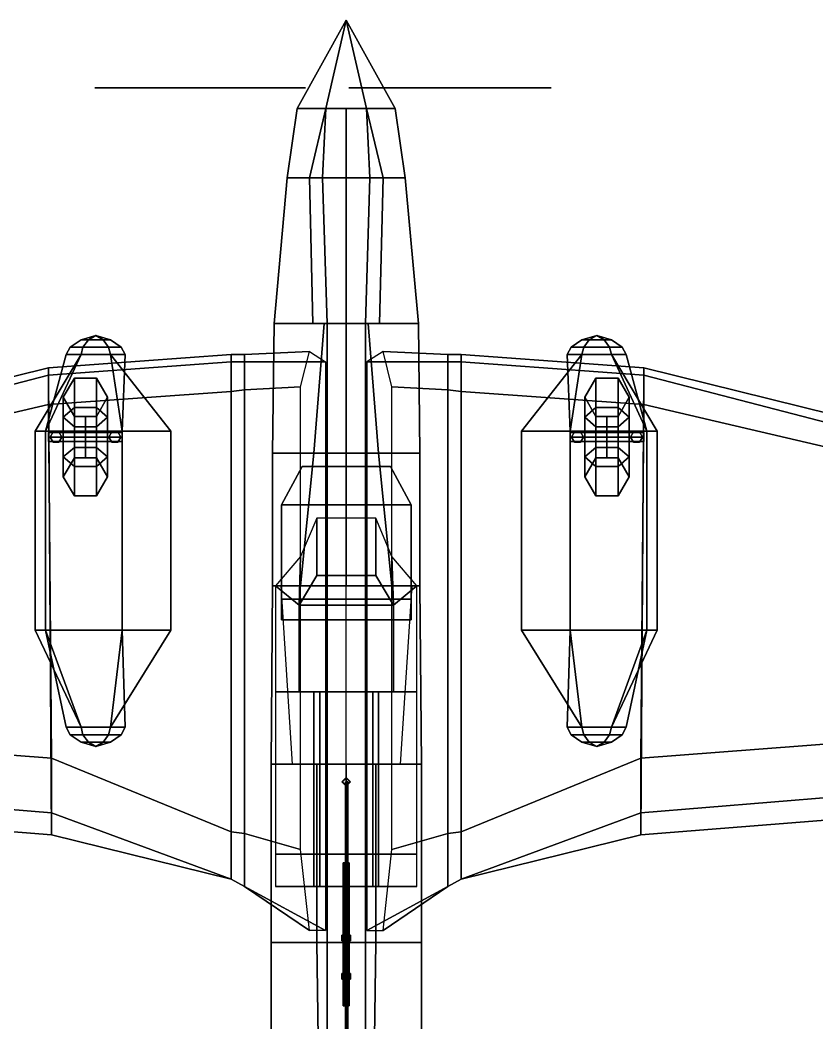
# Model space of a CAD drawing. Header units: millimetres. Extents: x -7.2 to 13.6, y -6.6 to 5.1.
# Drawn here: x -2.21 to 3.2, y -1.76 to 5.05 of the extents above; entities that cross this region are included whole.
import ezdxf

# ---------------------------------------------------------------- set-up
doc = ezdxf.new("R2010")
doc.units = ezdxf.units.MM
for name, color, linetype in [('doors', 1, 'Continuous'), ('gun', 1, 'Continuous'), ('hull2', 6, 'Continuous'), ('propeller', 1, 'Continuous'), ('shassis', 3, 'Continuous'), ('wheels', 2, 'Continuous'), ('wing1', 5, 'Continuous'), ('wing2', 4, 'Continuous')]:
    doc.layers.add(name, color=color, linetype=linetype)

msp = doc.modelspace()

# ---------------------------------------------------------------- linework, layer by layer
for points in [[(0.1378, 4.45, 1.6374), (0.16, 3.98, 1.52), (0, 3.98, 1.52), (0, 4.45, 1.63)], [(0, 4.45, 2.32), (0, 3.98, 2.44), (0.25, 3.98, 2.44), (0.1378, 4.45, 2.3026)], [(0.3326, 4.45, 1.8322), (0, 4.45, 2.32), (0.1378, 4.45, 2.3026), (0.3326, 4.45, 2.1078)], [(0.1378, 4.45, 1.6374), (0, 4.45, 1.63), (0, 4.45, 2.32), (0.3326, 4.45, 1.8322)], [(0.4, 3.98, 1.68), (0.16, 3.98, 1.52), (0.1378, 4.45, 1.6374), (0.3326, 4.45, 1.8322)], [(0.25, 3.98, 2.44), (0.4, 3.98, 2.3), (0.3326, 4.45, 2.1078), (0.1378, 4.45, 2.3026)], [(0.4, 3.98, 2.3), (0.4, 3.98, 1.68), (0.3326, 4.45, 1.8322), (0.3326, 4.45, 2.1078)], [(0, 3.98, 2.44), (0, 2.99, 2.57), (0.2268, 2.99, 2.57), (0.25, 3.98, 2.44)], [(0.16, 3.98, 1.52), (0.13, 2.99, 1.37), (0, 2.99, 1.37), (0, 3.98, 1.52)], [(0.49, 2.99, 1.67), (0.13, 2.99, 1.37), (0.16, 3.98, 1.52), (0.4, 3.98, 1.68)], [(0.2268, 2.99, 2.57), (0.49, 2.99, 2.33), (0.4, 3.98, 2.3), (0.25, 3.98, 2.44)], [(0.49, 2.99, 2.33), (0.49, 2.99, 1.67), (0.4, 3.98, 1.68), (0.4, 3.98, 2.3)], [(0, 2.99, 2.64), (0, 2.11, 2.74), (0.22, 2.11, 2.74), (0.15, 2.99, 2.64)], [(0.15, 2.99, 2.64), (0.2268, 2.99, 2.57), (0, 2.99, 2.57), (0, 2.99, 2.64)], [(0.13, 2.99, 1.37), (0.13, 2.11, 1.39), (0, 2.11, 1.39), (0, 2.99, 1.37)], [(0.5, 2.11, 1.7), (0.13, 2.11, 1.39), (0.13, 2.99, 1.37), (0.49, 2.99, 1.67)], [(0.22, 2.11, 2.74), (0.5, 2.11, 2.34), (0.49, 2.99, 2.33), (0.15, 2.99, 2.64)], [(0.5, 2.11, 2.34), (0.5, 2.11, 1.7), (0.49, 2.99, 1.67), (0.49, 2.99, 2.33)], [(0, 2.11, 2.74), (0, 1.21, 2.83), (0.31, 1.21, 2.83), (0.22, 2.11, 2.74)], [(0.13, 2.11, 1.39), (0.13, 1.21, 1.41), (0, 1.21, 1.41), (0, 2.11, 1.39)], [(0.5, 1.21, 1.72), (0.13, 1.21, 1.41), (0.13, 2.11, 1.39), (0.5, 2.11, 1.7)], [(0.31, 1.21, 2.83), (0.5, 1.21, 2.35), (0.5, 2.11, 2.34), (0.22, 2.11, 2.74)], [(0.5, 1.21, 2.35), (0.5, 1.21, 1.72), (0.5, 2.11, 1.7), (0.5, 2.11, 2.34)], [(0.44, 1.76, 1.16), (-0.44, 1.76, 1.16), (-0.3, 2.02, 1.2), (0.3, 2.02, 1.2)], [(-0.3, 2.02, 1.2), (-0.44, 1.76, 1.16), (-0.44, 1.76, 1.64), (-0.3, 2.02, 1.64)], [(0.3, 2.02, 1.2), (-0.3, 2.02, 1.2), (-0.3, 2.02, 1.64), (0.3, 2.02, 1.64)], [(0.3, 2.02, 1.64), (0.44, 1.76, 1.64), (0.44, 1.76, 1.16), (0.3, 2.02, 1.2)], [(0.44, 1.12, 1.16), (-0.44, 1.12, 1.16), (-0.44, 1.76, 1.16), (0.44, 1.76, 1.16)], [(-0.44, 1.76, 1.16), (-0.44, 1.12, 1.16), (-0.44, 1.12, 1.64), (-0.44, 1.76, 1.64)], [(0.44, 1.76, 1.64), (0.44, 1.12, 1.64), (0.44, 1.12, 1.16), (0.44, 1.76, 1.16)], [(-0.2, 1.67, 2.38), (-0.31, 1.41, 2.38), (-0.32, 1.08, 3.15), (-0.2, 1.28, 3.15)], [(0.2, 1.28, 3.15), (0.2, 1.67, 2.38), (-0.2, 1.67, 2.38), (-0.2, 1.28, 3.15)], [(0.32, 1.08, 3.15), (0.31, 1.41, 2.38), (0.2, 1.67, 2.38), (0.2, 1.28, 3.15)], [(-0.31, 1.41, 2.38), (-0.48, 1.21, 2.38), (-0.32, 1.08, 3.15)], [(0.32, 1.08, 3.15), (0.48, 1.21, 2.38), (0.31, 1.41, 2.38), (0.32, 1.08, 3.15)], [(-0.2, 1.28, 3.15), (-0.32, 1.08, 3.15), (0.32, 1.08, 3.15), (0.2, 1.28, 3.15)], [(-0.48, 1.21, 2.38), (-0.48, 0.49, 2.38), (-0.32, 0.49, 3.15), (-0.32, 1.08, 3.15)], [(0.13, 1.21, 1.41), (0.13, 0, 1.44), (0, 0, 1.44), (0, 1.21, 1.41)], [(0.51, 0, 1.74), (0.13, 0, 1.44), (0.13, 1.21, 1.41), (0.5, 1.21, 1.72)], [(0.32, 0.49, 3.15), (0.48, 0.49, 2.38), (0.48, 1.21, 2.38), (0.32, 1.08, 3.15)], [(0.4446, 1.21, 2.49), (0.3661, 0, 2.49), (0.51, 0, 2.36), (0.5, 1.21, 2.35)], [(0.51, 0, 2.36), (0.51, 0, 1.74), (0.5, 1.21, 1.72), (0.5, 1.21, 2.35)], [(0.44, 1.12, 1.28), (-0.44, 1.12, 1.28), (-0.44, 1.12, 1.16), (0.44, 1.12, 1.16)], [(-0.44, 1.12, 1.28), (-0.44, 0.98, 1.28), (-0.44, 0.98, 1.64), (-0.44, 1.12, 1.64)], [(0.44, 0.98, 1.28), (-0.44, 0.98, 1.28), (-0.44, 1.12, 1.28), (0.44, 1.12, 1.28)], [(0.44, 1.12, 1.64), (0.44, 0.98, 1.64), (0.44, 0.98, 1.28), (0.44, 1.12, 1.28)], [(-0.32, 1.08, 3.15), (-0.32, 0.49, 3.15), (0.32, 0.49, 3.15), (0.32, 1.08, 3.15)], [(0.44, 0.98, 1.64), (-0.44, 0.98, 1.64), (-0.44, 0.98, 1.28), (0.44, 0.98, 1.28)], [(-0.32, 0.49, 3.15), (-0.48, 0.49, 2.38), (0.48, 0.49, 2.38), (0.32, 0.49, 3.15)], [(-0.48, 0.49, 2.38), (-0.48, -0.61, 2.38), (-0.22, -0.61, 3.05), (-0.22, 0.49, 3.05)], [(-0.22, 0.49, 3.05), (-0.22, -0.61, 3.05), (-0.18, -0.61, 3.13), (-0.18, 0.49, 3.13)], [(-0.18, 0.49, 3.13), (-0.18, -0.61, 3.13), (0.18, -0.61, 3.13), (0.18, 0.49, 3.13)], [(0.18, -0.61, 3.13), (0.22, -0.61, 3.05), (0.22, 0.49, 3.05), (0.18, 0.49, 3.13)], [(0.22, -0.61, 3.05), (0.48, -0.61, 2.38), (0.48, 0.49, 2.38), (0.22, 0.49, 3.05)], [(0, 0, 2.64), (0, -1.21, 2.64), (0.2, -1.21, 2.64), (0.2, 0, 2.64)], [(0.13, 0, 1.44), (0.13, -1.21, 1.47), (0, -1.21, 1.47), (0, 0, 1.44)], [(0.51, -1.21, 1.79), (0.13, -1.21, 1.47), (0.13, 0, 1.44), (0.51, 0, 1.74)], [(0.2, -1.21, 2.64), (0.51, -1.21, 2.36), (0.51, 0, 2.36), (0.2, 0, 2.64)], [(0.51, -1.21, 2.36), (0.51, -1.21, 1.79), (0.51, 0, 1.74), (0.51, 0, 2.36)], [(0, -0.09, 3.13), (-0.03, -0.12, 3.13), (-0.025, -0.12, 3.51), (0, -0.095, 3.51)], [(-0.03, -0.12, 3.13), (0, -0.15, 3.13), (0, -0.145, 3.51), (-0.025, -0.12, 3.51)], [(0, -0.095, 3.51), (-0.025, -0.12, 3.51), (0, -0.145, 3.51), (0.025, -0.12, 3.51)], [(0.01, -0.12, 3.4792), (-0.005, -0.1193, 3.4878), (-0.005, -5.052, 3.902), (0.01, -5.0527, 3.8934)], [(-0.005, -0.1193, 3.4878), (-0.005, -0.1208, 3.4705), (-0.005, -5.0534, 3.8847), (-0.005, -5.052, 3.902)], [(-0.005, -0.1208, 3.4705), (0.01, -0.12, 3.4792), (0.01, -5.0527, 3.8934), (-0.005, -5.0534, 3.8847)], [(0.03, -0.12, 3.13), (0, -0.09, 3.13), (0, -0.095, 3.51), (0.025, -0.12, 3.51)], [(0, -0.15, 3.13), (0.03, -0.12, 3.13), (0.025, -0.12, 3.51), (0, -0.145, 3.51)], [(-0.48, -0.61, 2.38), (-0.48, -0.83, 2.38), (-0.22, -0.83, 3.01), (-0.22, -0.61, 3.05)], [(-0.22, -0.61, 3.05), (-0.22, -0.83, 3.01), (-0.18, -0.83, 3.08), (-0.18, -0.61, 3.13)], [(-0.18, -0.61, 3.13), (-0.18, -0.83, 3.08), (0.18, -0.83, 3.08), (0.18, -0.61, 3.13)], [(0.18, -0.83, 3.08), (0.22, -0.83, 3.01), (0.22, -0.61, 3.05), (0.18, -0.61, 3.13)], [(0.22, -0.83, 3.01), (0.48, -0.83, 2.38), (0.48, -0.61, 2.38), (0.22, -0.61, 3.05)], [(-0.22, -0.83, 3.01), (-0.48, -0.83, 2.38), (0.48, -0.83, 2.38), (0.22, -0.83, 3.01)], [(-0.18, -0.83, 3.08), (-0.22, -0.83, 3.01), (0.22, -0.83, 3.01), (0.18, -0.83, 3.08)], [(0, -1.21, 2.64), (0, -2.67, 2.65), (0.18, -2.67, 2.65), (0.2, -1.21, 2.64)], [(0.13, -1.21, 1.47), (0.13, -2.67, 1.55), (0, -2.67, 1.55), (0, -1.21, 1.47)], [(0.51, -2.67, 1.88), (0.13, -2.67, 1.55), (0.13, -1.21, 1.47), (0.51, -1.21, 1.79)], [(0.18, -2.67, 2.65), (0.51, -2.67, 2.36), (0.51, -1.21, 2.36), (0.2, -1.21, 2.64)], [(0.51, -2.67, 2.36), (0.51, -2.67, 1.88), (0.51, -1.21, 1.79), (0.51, -1.21, 2.36)]]:
    msp.add_3dface(points)
at = {"layer": 'doors'}
for points in [[(-2.04, 2.26, 1.25), (-2.04, 1.1, 1.25), (-2.04, 1.1, 0.99), (-2.04, 2.26, 0.99)], [(-2.04, 2.26, 0.99), (-2.04, 1.1, 0.99), (-2.04, 1.1, 1.25), (-2.04, 2.26, 1.25)], [(-1.52, 2.26, 1.25), (-1.52, 1.1, 1.25), (-1.52, 1.1, 0.99), (-1.52, 2.26, 0.99)], [(-1.52, 2.26, 0.99), (-1.52, 1.1, 0.99), (-1.52, 1.1, 1.25), (-1.52, 2.26, 1.25)], [(1.52, 2.26, 1.25), (1.52, 1.1, 1.25), (1.52, 1.1, 0.99), (1.52, 2.26, 0.99)], [(1.52, 2.26, 0.99), (1.52, 1.1, 0.99), (1.52, 1.1, 1.25), (1.52, 2.26, 1.25)], [(2.04, 2.26, 1.25), (2.04, 1.1, 1.25), (2.04, 1.1, 0.99), (2.04, 2.26, 0.99)], [(2.04, 2.26, 0.99), (2.04, 1.1, 0.99), (2.04, 1.1, 1.25), (2.04, 2.26, 1.25)]]:
    msp.add_3dface(points, dxfattribs=at)
at = {"layer": 'gun'}
for points in [[(-0.01, -0.67, 2.7973), (-0.02, -0.67, 2.78), (-0.02, -1.64, 2.78), (-0.01, -1.64, 2.7973)], [(-0.02, -0.67, 2.78), (-0.01, -0.67, 2.7627), (-0.01, -1.64, 2.7627), (-0.02, -1.64, 2.78)], [(-0.01, -0.67, 2.8373), (-0.02, -0.67, 2.82), (-0.02, -1.47, 2.82), (-0.01, -1.47, 2.8373)], [(-0.02, -0.67, 2.82), (-0.01, -0.67, 2.8027), (-0.01, -1.47, 2.8027), (-0.02, -1.47, 2.82)], [(0.01, -0.67, 2.7973), (-0.01, -0.67, 2.7973), (-0.01, -1.64, 2.7973), (0.01, -1.64, 2.7973)], [(-0.01, -0.67, 2.7627), (0.01, -0.67, 2.7627), (0.01, -1.64, 2.7627), (-0.01, -1.64, 2.7627)], [(0.01, -0.67, 2.8373), (-0.01, -0.67, 2.8373), (-0.01, -1.47, 2.8373), (0.01, -1.47, 2.8373)], [(-0.01, -0.67, 2.8027), (0.01, -0.67, 2.8027), (0.01, -1.47, 2.8027), (-0.01, -1.47, 2.8027)], [(0.02, -0.67, 2.78), (0.01, -0.67, 2.7973), (0.01, -1.64, 2.7973), (0.02, -1.64, 2.78)], [(0.01, -0.67, 2.7627), (0.02, -0.67, 2.78), (0.02, -1.64, 2.78), (0.01, -1.64, 2.7627)], [(0.02, -0.67, 2.82), (0.01, -0.67, 2.8373), (0.01, -1.47, 2.8373), (0.02, -1.47, 2.82)], [(0.01, -0.67, 2.8027), (0.02, -0.67, 2.82), (0.02, -1.47, 2.82), (0.01, -1.47, 2.8027)], [(0.03, -1.16, 2.85), (0.03, -1.16, 2.76), (-0.03, -1.16, 2.76), (-0.03, -1.16, 2.85)], [(-0.03, -1.16, 2.76), (-0.03, -1.2, 2.76), (-0.03, -1.2, 2.85), (-0.03, -1.16, 2.85)], [(0.03, -1.16, 2.76), (0.03, -1.2, 2.76), (-0.03, -1.2, 2.76), (-0.03, -1.16, 2.76)], [(-0.03, -1.16, 2.85), (-0.03, -1.2, 2.85), (0.03, -1.2, 2.85), (0.03, -1.16, 2.85)], [(-0.03, -1.2, 2.85), (-0.03, -1.2, 2.76), (0.03, -1.2, 2.76), (0.03, -1.2, 2.85)], [(0.03, -1.2, 2.85), (0.03, -1.2, 2.76), (0.03, -1.16, 2.76), (0.03, -1.16, 2.85)], [(-0.03, -1.42, 2.76), (-0.03, -1.46, 2.76), (-0.03, -1.46, 2.85), (-0.03, -1.42, 2.85)], [(0.03, -1.42, 2.85), (0.03, -1.42, 2.76), (-0.03, -1.42, 2.76), (-0.03, -1.42, 2.85)], [(-0.03, -1.42, 2.85), (-0.03, -1.46, 2.85), (0.03, -1.46, 2.85), (0.03, -1.42, 2.85)], [(0.03, -1.42, 2.76), (0.03, -1.46, 2.76), (-0.03, -1.46, 2.76), (-0.03, -1.42, 2.76)], [(0.03, -1.46, 2.85), (0.03, -1.46, 2.76), (0.03, -1.42, 2.76), (0.03, -1.42, 2.85)], [(-0.03, -1.46, 2.85), (-0.03, -1.46, 2.76), (0.03, -1.46, 2.76), (0.03, -1.46, 2.85)], [(-0.01, -1.47, 2.8373), (-0.02, -1.47, 2.82), (0.02, -1.47, 2.82), (0.01, -1.47, 2.8373)], [(-0.02, -1.47, 2.82), (-0.01, -1.47, 2.8027), (0.01, -1.47, 2.8027), (0.02, -1.47, 2.82)], [(-0.02, -1.64, 2.78), (-0.01, -1.64, 2.7627), (0.01, -1.64, 2.7627), (0.02, -1.64, 2.78)], [(-0.01, -1.64, 2.7973), (-0.02, -1.64, 2.78), (0.02, -1.64, 2.78), (0.01, -1.64, 2.7973)]]:
    msp.add_3dface(points, dxfattribs=at)
at = {"layer": 'hull2'}
for points in [[(-0.4, 3.98, 2.3), (-0.4, 3.98, 1.68), (-0.3326, 4.45, 1.8322), (-0.3326, 4.45, 2.1078)], [(-0.4, 3.98, 1.68), (-0.16, 3.98, 1.52), (-0.1378, 4.45, 1.6374), (-0.3326, 4.45, 1.8322)], [(-0.25, 3.98, 2.44), (-0.4, 3.98, 2.3), (-0.3326, 4.45, 2.1078), (-0.1378, 4.45, 2.3026)], [(-0.3326, 4.45, 1.8322), (0, 4.45, 2.32), (-0.1378, 4.45, 2.3026), (-0.3326, 4.45, 2.1078)], [(-0.1378, 4.45, 1.6374), (0, 4.45, 1.63), (0, 4.45, 2.32), (-0.3326, 4.45, 1.8322)], [(0, 4.45, 2.32), (0, 3.98, 2.44), (-0.25, 3.98, 2.44), (-0.1378, 4.45, 2.3026)], [(-0.1378, 4.45, 1.6374), (-0.16, 3.98, 1.52), (0, 3.98, 1.52), (0, 4.45, 1.63)], [(-0.49, 2.99, 2.33), (-0.49, 2.99, 1.67), (-0.4, 3.98, 1.68), (-0.4, 3.98, 2.3)], [(-0.49, 2.99, 1.67), (-0.13, 2.99, 1.37), (-0.16, 3.98, 1.52), (-0.4, 3.98, 1.68)], [(-0.2268, 2.99, 2.57), (-0.49, 2.99, 2.33), (-0.4, 3.98, 2.3), (-0.25, 3.98, 2.44)], [(0, 3.98, 2.44), (0, 2.99, 2.57), (-0.2268, 2.99, 2.57), (-0.25, 3.98, 2.44)], [(-0.16, 3.98, 1.52), (-0.13, 2.99, 1.37), (0, 2.99, 1.37), (0, 3.98, 1.52)], [(-0.5, 2.11, 1.7), (-0.13, 2.11, 1.39), (-0.13, 2.99, 1.37), (-0.49, 2.99, 1.67)], [(-0.22, 2.11, 2.74), (-0.5, 2.11, 2.34), (-0.49, 2.99, 2.33), (-0.15, 2.99, 2.64)], [(-0.5, 2.11, 2.34), (-0.5, 2.11, 1.7), (-0.49, 2.99, 1.67), (-0.49, 2.99, 2.33)], [(-0.15, 2.99, 2.64), (-0.2268, 2.99, 2.57), (0, 2.99, 2.57), (0, 2.99, 2.64)], [(0, 2.99, 2.64), (0, 2.11, 2.74), (-0.22, 2.11, 2.74), (-0.15, 2.99, 2.64)], [(-0.13, 2.99, 1.37), (-0.13, 2.11, 1.39), (0, 2.11, 1.39), (0, 2.99, 1.37)], [(-0.31, 1.21, 2.83), (-0.5, 1.21, 2.35), (-0.5, 2.11, 2.34), (-0.22, 2.11, 2.74)], [(-0.5, 1.21, 2.35), (-0.5, 1.21, 1.72), (-0.5, 2.11, 1.7), (-0.5, 2.11, 2.34)], [(-0.5, 1.21, 1.72), (-0.13, 1.21, 1.41), (-0.13, 2.11, 1.39), (-0.5, 2.11, 1.7)], [(0, 2.11, 2.74), (0, 1.21, 2.83), (-0.31, 1.21, 2.83), (-0.22, 2.11, 2.74)], [(-0.13, 2.11, 1.39), (-0.13, 1.21, 1.41), (0, 1.21, 1.41), (0, 2.11, 1.39)], [(-0.51, 0, 2.36), (-0.51, 0, 1.74), (-0.5, 1.21, 1.72), (-0.5, 1.21, 2.35)], [(-0.51, 0, 1.74), (-0.13, 0, 1.44), (-0.13, 1.21, 1.41), (-0.5, 1.21, 1.72)], [(-0.4446, 1.21, 2.49), (-0.3661, 0, 2.49), (-0.51, 0, 2.36), (-0.5, 1.21, 2.35)], [(-0.13, 1.21, 1.41), (-0.13, 0, 1.44), (0, 0, 1.44), (0, 1.21, 1.41)], [(-0.2, -1.21, 2.64), (-0.51, -1.21, 2.36), (-0.51, 0, 2.36), (-0.2, 0, 2.64)], [(-0.51, -1.21, 2.36), (-0.51, -1.21, 1.79), (-0.51, 0, 1.74), (-0.51, 0, 2.36)], [(-0.51, -1.21, 1.79), (-0.13, -1.21, 1.47), (-0.13, 0, 1.44), (-0.51, 0, 1.74)], [(0, 0, 2.64), (0, -1.21, 2.64), (-0.2, -1.21, 2.64), (-0.2, 0, 2.64)], [(-0.13, 0, 1.44), (-0.13, -1.21, 1.47), (0, -1.21, 1.47), (0, 0, 1.44)], [(-0.18, -2.67, 2.65), (-0.51, -2.67, 2.36), (-0.51, -1.21, 2.36), (-0.2, -1.21, 2.64)], [(-0.51, -2.67, 2.36), (-0.51, -2.67, 1.88), (-0.51, -1.21, 1.79), (-0.51, -1.21, 2.36)], [(-0.51, -2.67, 1.88), (-0.13, -2.67, 1.55), (-0.13, -1.21, 1.47), (-0.51, -1.21, 1.79)], [(0, -1.21, 2.64), (0, -2.67, 2.65), (-0.18, -2.67, 2.65), (-0.2, -1.21, 2.64)], [(-0.13, -1.21, 1.47), (-0.13, -2.67, 1.55), (0, -2.67, 1.55), (0, -1.21, 1.47)]]:
    msp.add_3dface(points, dxfattribs=at)
at = {"layer": 'propeller'}
for points in [[(-0.1378, 4.45, 1.6374), (-0.3326, 4.45, 1.8322), (0, 5.05, 1.97)], [(-0.3326, 4.45, 1.8322), (-0.3326, 4.45, 2.1078), (0, 5.05, 1.97)], [(-0.3326, 4.45, 2.1078), (-0.1378, 4.45, 2.3026), (0, 5.05, 1.97)], [(0.1378, 4.45, 1.6374), (-0.1378, 4.45, 1.6374), (0, 5.05, 1.97)], [(-0.1378, 4.45, 2.3026), (0.1378, 4.45, 2.3026), (0, 5.05, 1.97)], [(0.3326, 4.45, 2.1078), (0.3326, 4.45, 1.8322), (0, 5.05, 1.97)], [(0.3326, 4.45, 1.8322), (0.1378, 4.45, 1.6374), (0, 5.05, 1.97)], [(0.1378, 4.45, 2.3026), (0.3326, 4.45, 2.1078), (0, 5.05, 1.97)], [(-1.48, 4.59, 1.3365), (-1.4616, 4.59, 1.5684), (-1.7056, 4.59, 1.3859), (-1.6909, 4.59, 1.3312)], [(-1.4616, 4.59, 1.5684), (-1.48, 4.59, 1.3365), (-1.6909, 4.59, 1.3312), (-1.7056, 4.59, 1.3859)], [(-1.2442, 4.59, 1.3851), (-1.1311, 4.59, 1.7008), (-1.4616, 4.59, 1.5684), (-1.48, 4.59, 1.3365)], [(-1.1311, 4.59, 1.7008), (-1.2442, 4.59, 1.3851), (-1.48, 4.59, 1.3365), (-1.4616, 4.59, 1.5684)], [(-0.684, 4.59, 1.8353), (-1.1311, 4.59, 1.7008), (-1.2442, 4.59, 1.3851), (-0.9236, 4.59, 1.5002)], [(-1.1311, 4.59, 1.7008), (-0.684, 4.59, 1.8353), (-0.9236, 4.59, 1.5002), (-1.2442, 4.59, 1.3851)], [(-0.2905, 4.59, 1.8968), (-0.684, 4.59, 1.8353), (-0.9236, 4.59, 1.5002), (-0.2772, 4.59, 1.8198)], [(-0.684, 4.59, 1.8353), (-0.2905, 4.59, 1.8968), (-0.2772, 4.59, 1.8198), (-0.9236, 4.59, 1.5002)], [(0.0905, 4.59, 2.2432), (0.234, 4.59, 2.6147), (0.0636, 4.59, 2.9898), (0.0172, 4.59, 2.2702)], [(0.234, 4.59, 2.6147), (0.0905, 4.59, 2.2432), (0.0172, 4.59, 2.2702), (0.0636, 4.59, 2.9898)], [(0.234, 4.59, 2.6147), (0.3411, 4.59, 3.0692), (0.1242, 4.59, 3.3249), (0.0636, 4.59, 2.9898)], [(0.3411, 4.59, 3.0692), (0.234, 4.59, 2.6147), (0.0636, 4.59, 2.9898), (0.1242, 4.59, 3.3249)], [(0.1242, 4.59, 3.3249), (0.3411, 4.59, 3.0692), (0.3916, 4.59, 3.4216), (0.2, 4.59, 3.5535)], [(0.3411, 4.59, 3.0692), (0.1242, 4.59, 3.3249), (0.2, 4.59, 3.5535), (0.3916, 4.59, 3.4216)], [(0.45, 4.59, 1.43), (0.2, 4.59, 1.74), (0.26, 4.59, 1.79), (0.86, 4.59, 1.39)], [(0.2, 4.59, 1.74), (0.45, 4.59, 1.43), (0.86, 4.59, 1.39), (0.26, 4.59, 1.79)], [(0.2, 4.59, 3.5535), (0.3916, 4.59, 3.4216), (0.3556, 4.59, 3.7241), (0.3009, 4.59, 3.7388)], [(0.3916, 4.59, 3.4216), (0.2, 4.59, 3.5535), (0.3009, 4.59, 3.7388), (0.3556, 4.59, 3.7241)], [(0.79, 4.59, 1.11), (0.45, 4.59, 1.43), (0.86, 4.59, 1.39), (1.12, 4.59, 1.17)], [(0.45, 4.59, 1.43), (0.79, 4.59, 1.11), (1.12, 4.59, 1.17), (0.86, 4.59, 1.39)], [(0.79, 4.59, 1.11), (1.12, 4.59, 1.17), (1.28, 4.59, 0.99), (1.07, 4.59, 0.89)], [(1.12, 4.59, 1.17), (0.79, 4.59, 1.11), (1.07, 4.59, 0.89), (1.28, 4.59, 0.99)], [(1.28, 4.59, 0.99), (1.07, 4.59, 0.89), (1.35, 4.59, 0.77), (1.39, 4.59, 0.81)], [(1.07, 4.59, 0.89), (1.28, 4.59, 0.99), (1.39, 4.59, 0.81), (1.35, 4.59, 0.77)]]:
    msp.add_3dface(points, dxfattribs=at)
at = {"layer": 'shassis'}
for points in [[(-1.52, 2.22, 0.39), (-1.52, 2.25, 0.36), (-2.02, 2.25, 0.36), (-2.02, 2.22, 0.39)], [(-1.52, 2.25, 0.36), (-1.52, 2.22, 0.33), (-2.02, 2.22, 0.33), (-2.02, 2.25, 0.36)], [(-2.02, 2.19, 0.36), (-2.02, 2.22, 0.39), (-2.02, 2.25, 0.36), (-2.02, 2.22, 0.33)], [(-1.99, 2.2546, 0.32), (-2.01, 2.22, 0.32), (-2.01, 2.22, 1.75), (-1.99, 2.2546, 1.75)], [(-1.99, 2.2546, 0.32), (-1.95, 2.2546, 0.32), (-1.93, 2.22, 0.32), (-2.01, 2.22, 0.32)], [(-1.95, 2.2546, 0.32), (-1.99, 2.2546, 0.32), (-1.99, 2.2546, 1.75), (-1.95, 2.2546, 1.75)], [(-1.93, 2.22, 0.32), (-1.95, 2.2546, 0.32), (-1.95, 2.2546, 1.75), (-1.93, 2.22, 1.75)], [(-1.59, 2.2546, 0.32), (-1.55, 2.2546, 0.32), (-1.53, 2.22, 0.32), (-1.61, 2.22, 0.32)], [(-1.59, 2.2546, 0.32), (-1.61, 2.22, 0.32), (-1.61, 2.22, 1.75), (-1.59, 2.2546, 1.75)], [(-1.55, 2.2546, 0.32), (-1.59, 2.2546, 0.32), (-1.59, 2.2546, 1.75), (-1.55, 2.2546, 1.75)], [(-1.53, 2.22, 0.32), (-1.55, 2.2546, 0.32), (-1.55, 2.2546, 1.75), (-1.53, 2.22, 1.75)], [(-1.52, 2.22, 0.33), (-1.52, 2.25, 0.36), (-1.52, 2.22, 0.39), (-1.52, 2.19, 0.36)], [(1.52, 2.19, 0.36), (1.52, 2.22, 0.39), (1.52, 2.25, 0.36), (1.52, 2.22, 0.33)], [(2.02, 2.25, 0.36), (2.02, 2.22, 0.33), (1.52, 2.22, 0.33), (1.52, 2.25, 0.36)], [(2.02, 2.22, 0.39), (2.02, 2.25, 0.36), (1.52, 2.25, 0.36), (1.52, 2.22, 0.39)], [(1.55, 2.2546, 0.32), (1.53, 2.22, 0.32), (1.53, 2.22, 1.75), (1.55, 2.2546, 1.75)], [(1.55, 2.2546, 0.32), (1.59, 2.2546, 0.32), (1.61, 2.22, 0.32), (1.53, 2.22, 0.32)], [(1.59, 2.2546, 0.32), (1.55, 2.2546, 0.32), (1.55, 2.2546, 1.75), (1.59, 2.2546, 1.75)], [(1.61, 2.22, 0.32), (1.59, 2.2546, 0.32), (1.59, 2.2546, 1.75), (1.61, 2.22, 1.75)], [(1.95, 2.2546, 0.32), (1.93, 2.22, 0.32), (1.93, 2.22, 1.75), (1.95, 2.2546, 1.75)], [(1.95, 2.2546, 0.32), (1.99, 2.2546, 0.32), (2.01, 2.22, 0.32), (1.93, 2.22, 0.32)], [(1.99, 2.2546, 0.32), (1.95, 2.2546, 0.32), (1.95, 2.2546, 1.75), (1.99, 2.2546, 1.75)], [(2.01, 2.22, 0.32), (1.99, 2.2546, 0.32), (1.99, 2.2546, 1.75), (2.01, 2.22, 1.75)], [(2.02, 2.22, 0.33), (2.02, 2.25, 0.36), (2.02, 2.22, 0.39), (2.02, 2.19, 0.36)], [(-1.52, 2.19, 0.36), (-1.52, 2.22, 0.39), (-2.02, 2.22, 0.39), (-2.02, 2.19, 0.36)], [(-1.52, 2.22, 0.33), (-1.52, 2.19, 0.36), (-2.02, 2.19, 0.36), (-2.02, 2.22, 0.33)], [(-2.01, 2.22, 0.32), (-1.99, 2.1854, 0.32), (-1.99, 2.1854, 1.75), (-2.01, 2.22, 1.75)], [(-2.01, 2.22, 0.32), (-1.93, 2.22, 0.32), (-1.95, 2.1854, 0.32), (-1.99, 2.1854, 0.32)], [(-1.99, 2.1854, 0.32), (-1.95, 2.1854, 0.32), (-1.95, 2.1854, 1.75), (-1.99, 2.1854, 1.75)], [(-1.95, 2.1854, 0.32), (-1.93, 2.22, 0.32), (-1.93, 2.22, 1.75), (-1.95, 2.1854, 1.75)], [(-1.61, 2.22, 0.32), (-1.53, 2.22, 0.32), (-1.55, 2.1854, 0.32), (-1.59, 2.1854, 0.32)], [(-1.61, 2.22, 0.32), (-1.59, 2.1854, 0.32), (-1.59, 2.1854, 1.75), (-1.61, 2.22, 1.75)], [(-1.59, 2.1854, 0.32), (-1.55, 2.1854, 0.32), (-1.55, 2.1854, 1.75), (-1.59, 2.1854, 1.75)], [(-1.55, 2.1854, 0.32), (-1.53, 2.22, 0.32), (-1.53, 2.22, 1.75), (-1.55, 2.1854, 1.75)], [(2.02, 2.22, 0.33), (2.02, 2.19, 0.36), (1.52, 2.19, 0.36), (1.52, 2.22, 0.33)], [(2.02, 2.19, 0.36), (2.02, 2.22, 0.39), (1.52, 2.22, 0.39), (1.52, 2.19, 0.36)], [(1.53, 2.22, 0.32), (1.55, 2.1854, 0.32), (1.55, 2.1854, 1.75), (1.53, 2.22, 1.75)], [(1.53, 2.22, 0.32), (1.61, 2.22, 0.32), (1.59, 2.1854, 0.32), (1.55, 2.1854, 0.32)], [(1.55, 2.1854, 0.32), (1.59, 2.1854, 0.32), (1.59, 2.1854, 1.75), (1.55, 2.1854, 1.75)], [(1.59, 2.1854, 0.32), (1.61, 2.22, 0.32), (1.61, 2.22, 1.75), (1.59, 2.1854, 1.75)], [(1.93, 2.22, 0.32), (1.95, 2.1854, 0.32), (1.95, 2.1854, 1.75), (1.93, 2.22, 1.75)], [(1.93, 2.22, 0.32), (2.01, 2.22, 0.32), (1.99, 2.1854, 0.32), (1.95, 2.1854, 0.32)], [(1.95, 2.1854, 0.32), (1.99, 2.1854, 0.32), (1.99, 2.1854, 1.75), (1.95, 2.1854, 1.75)], [(1.99, 2.1854, 0.32), (2.01, 2.22, 0.32), (2.01, 2.22, 1.75), (1.99, 2.1854, 1.75)]]:
    msp.add_3dface(points, dxfattribs=at)
at = {"layer": 'wheels'}
for points in [[(-1.845, 2.42, 0.0137), (-1.92, 2.355, 0.1262), (-1.92, 2.49, 0.36), (-1.845, 2.6199, 0.36)], [(-1.845, 2.6199, 0.36), (-1.92, 2.49, 0.36), (-1.92, 2.355, 0.5938), (-1.845, 2.42, 0.7063)], [(-1.695, 2.42, 0.0137), (-1.845, 2.42, 0.0137), (-1.845, 2.6199, 0.36), (-1.695, 2.6199, 0.36)], [(-1.695, 2.6199, 0.36), (-1.845, 2.6199, 0.36), (-1.845, 2.42, 0.7063), (-1.695, 2.42, 0.7063)], [(-1.62, 2.355, 0.1262), (-1.695, 2.42, 0.0137), (-1.695, 2.6199, 0.36), (-1.62, 2.49, 0.36)], [(-1.62, 2.49, 0.36), (-1.695, 2.6199, 0.36), (-1.695, 2.42, 0.7063), (-1.62, 2.355, 0.5938)], [(1.695, 2.42, 0.0137), (1.62, 2.355, 0.1262), (1.62, 2.49, 0.36), (1.695, 2.6199, 0.36)], [(1.695, 2.6199, 0.36), (1.62, 2.49, 0.36), (1.62, 2.355, 0.5938), (1.695, 2.42, 0.7063)], [(1.845, 2.42, 0.0137), (1.695, 2.42, 0.0137), (1.695, 2.6199, 0.36), (1.845, 2.6199, 0.36)], [(1.845, 2.6199, 0.36), (1.695, 2.6199, 0.36), (1.695, 2.42, 0.7063), (1.845, 2.42, 0.7063)], [(1.92, 2.355, 0.1262), (1.845, 2.42, 0.0137), (1.845, 2.6199, 0.36), (1.92, 2.49, 0.36)], [(1.92, 2.49, 0.36), (1.845, 2.6199, 0.36), (1.845, 2.42, 0.7063), (1.92, 2.355, 0.5938)], [(-1.92, 2.355, 0.1262), (-1.845, 2.29, 0.2387), (-1.845, 2.3601, 0.36), (-1.92, 2.49, 0.36)], [(-1.92, 2.49, 0.36), (-1.845, 2.3601, 0.36), (-1.845, 2.29, 0.4813), (-1.92, 2.355, 0.5938)], [(-1.695, 2.29, 0.2387), (-1.62, 2.355, 0.1262), (-1.62, 2.49, 0.36), (-1.695, 2.3601, 0.36)], [(-1.695, 2.3601, 0.36), (-1.62, 2.49, 0.36), (-1.62, 2.355, 0.5938), (-1.695, 2.29, 0.4813)], [(1.62, 2.355, 0.1262), (1.695, 2.29, 0.2387), (1.695, 2.3601, 0.36), (1.62, 2.49, 0.36)], [(1.62, 2.49, 0.36), (1.695, 2.3601, 0.36), (1.695, 2.29, 0.4813), (1.62, 2.355, 0.5938)], [(1.845, 2.29, 0.2387), (1.92, 2.355, 0.1262), (1.92, 2.49, 0.36), (1.845, 2.3601, 0.36)], [(1.845, 2.3601, 0.36), (1.92, 2.49, 0.36), (1.92, 2.355, 0.5938), (1.845, 2.29, 0.4813)], [(-1.845, 2.02, 0.0137), (-1.92, 2.085, 0.1262), (-1.92, 2.355, 0.1262), (-1.845, 2.42, 0.0137)], [(-1.845, 2.42, 0.7063), (-1.92, 2.355, 0.5938), (-1.92, 2.085, 0.5938), (-1.845, 2.02, 0.7063)], [(-1.695, 2.02, 0.0137), (-1.845, 2.02, 0.0137), (-1.845, 2.42, 0.0137), (-1.695, 2.42, 0.0137)], [(-1.695, 2.42, 0.7063), (-1.845, 2.42, 0.7063), (-1.845, 2.02, 0.7063), (-1.695, 2.02, 0.7063)], [(-1.62, 2.085, 0.1262), (-1.695, 2.02, 0.0137), (-1.695, 2.42, 0.0137), (-1.62, 2.355, 0.1262)], [(-1.62, 2.355, 0.5938), (-1.695, 2.42, 0.7063), (-1.695, 2.02, 0.7063), (-1.62, 2.085, 0.5938)], [(1.695, 2.02, 0.0137), (1.62, 2.085, 0.1262), (1.62, 2.355, 0.1262), (1.695, 2.42, 0.0137)], [(1.695, 2.42, 0.7063), (1.62, 2.355, 0.5938), (1.62, 2.085, 0.5938), (1.695, 2.02, 0.7063)], [(1.845, 2.02, 0.0137), (1.695, 2.02, 0.0137), (1.695, 2.42, 0.0137), (1.845, 2.42, 0.0137)], [(1.845, 2.42, 0.7063), (1.695, 2.42, 0.7063), (1.695, 2.02, 0.7063), (1.845, 2.02, 0.7063)], [(1.92, 2.085, 0.1262), (1.845, 2.02, 0.0137), (1.845, 2.42, 0.0137), (1.92, 2.355, 0.1262)], [(1.92, 2.355, 0.5938), (1.845, 2.42, 0.7063), (1.845, 2.02, 0.7063), (1.92, 2.085, 0.5938)], [(-1.92, 2.085, 0.1262), (-1.845, 2.15, 0.2387), (-1.845, 2.29, 0.2387), (-1.92, 2.355, 0.1262)], [(-1.92, 2.355, 0.5938), (-1.845, 2.29, 0.4813), (-1.845, 2.15, 0.4813), (-1.92, 2.085, 0.5938)], [(-1.845, 2.29, 0.2387), (-1.695, 2.29, 0.2387), (-1.695, 2.3601, 0.36), (-1.845, 2.3601, 0.36)], [(-1.845, 2.3601, 0.36), (-1.695, 2.3601, 0.36), (-1.695, 2.29, 0.4813), (-1.845, 2.29, 0.4813)], [(-1.77, 2.29, 0.49), (-1.77, 2.15, 0.49), (-1.77, 2.08, 0.36), (-1.77, 2.36, 0.36)], [(-1.77, 2.36, 0.36), (-1.77, 2.08, 0.36), (-1.77, 2.15, 0.49), (-1.77, 2.29, 0.49)], [(-1.77, 2.29, 0.23), (-1.77, 2.15, 0.23), (-1.77, 2.08, 0.36), (-1.77, 2.36, 0.36)], [(-1.77, 2.36, 0.36), (-1.77, 2.08, 0.36), (-1.77, 2.15, 0.23), (-1.77, 2.29, 0.23)], [(-1.695, 2.15, 0.2387), (-1.62, 2.085, 0.1262), (-1.62, 2.355, 0.1262), (-1.695, 2.29, 0.2387)], [(-1.695, 2.29, 0.4813), (-1.62, 2.355, 0.5938), (-1.62, 2.085, 0.5938), (-1.695, 2.15, 0.4813)], [(1.62, 2.085, 0.1262), (1.695, 2.15, 0.2387), (1.695, 2.29, 0.2387), (1.62, 2.355, 0.1262)], [(1.62, 2.355, 0.5938), (1.695, 2.29, 0.4813), (1.695, 2.15, 0.4813), (1.62, 2.085, 0.5938)], [(1.695, 2.3601, 0.36), (1.845, 2.3601, 0.36), (1.845, 2.29, 0.4813), (1.695, 2.29, 0.4813)], [(1.695, 2.29, 0.2387), (1.845, 2.29, 0.2387), (1.845, 2.3601, 0.36), (1.695, 2.3601, 0.36)], [(1.77, 2.36, 0.36), (1.77, 2.08, 0.36), (1.77, 2.15, 0.49), (1.77, 2.29, 0.49)], [(1.77, 2.29, 0.49), (1.77, 2.15, 0.49), (1.77, 2.08, 0.36), (1.77, 2.36, 0.36)], [(1.77, 2.29, 0.23), (1.77, 2.15, 0.23), (1.77, 2.08, 0.36), (1.77, 2.36, 0.36)], [(1.77, 2.36, 0.36), (1.77, 2.08, 0.36), (1.77, 2.15, 0.23), (1.77, 2.29, 0.23)], [(1.845, 2.15, 0.2387), (1.92, 2.085, 0.1262), (1.92, 2.355, 0.1262), (1.845, 2.29, 0.2387)], [(1.845, 2.29, 0.4813), (1.92, 2.355, 0.5938), (1.92, 2.085, 0.5938), (1.845, 2.15, 0.4813)], [(-1.845, 2.15, 0.2387), (-1.695, 2.15, 0.2387), (-1.695, 2.29, 0.2387), (-1.845, 2.29, 0.2387)], [(-1.845, 2.29, 0.4813), (-1.695, 2.29, 0.4813), (-1.695, 2.15, 0.4813), (-1.845, 2.15, 0.4813)], [(1.695, 2.29, 0.4813), (1.845, 2.29, 0.4813), (1.845, 2.15, 0.4813), (1.695, 2.15, 0.4813)], [(1.695, 2.15, 0.2387), (1.845, 2.15, 0.2387), (1.845, 2.29, 0.2387), (1.695, 2.29, 0.2387)], [(-1.92, 1.95, 0.36), (-1.845, 2.0799, 0.36), (-1.845, 2.15, 0.2387), (-1.92, 2.085, 0.1262)], [(-1.92, 2.085, 0.5938), (-1.845, 2.15, 0.4813), (-1.845, 2.0799, 0.36), (-1.92, 1.95, 0.36)], [(-1.845, 2.0799, 0.36), (-1.695, 2.0799, 0.36), (-1.695, 2.15, 0.2387), (-1.845, 2.15, 0.2387)], [(-1.845, 2.15, 0.4813), (-1.695, 2.15, 0.4813), (-1.695, 2.0799, 0.36), (-1.845, 2.0799, 0.36)], [(-1.695, 2.0799, 0.36), (-1.62, 1.95, 0.36), (-1.62, 2.085, 0.1262), (-1.695, 2.15, 0.2387)], [(-1.695, 2.15, 0.4813), (-1.62, 2.085, 0.5938), (-1.62, 1.95, 0.36), (-1.695, 2.0799, 0.36)], [(1.62, 1.95, 0.36), (1.695, 2.0799, 0.36), (1.695, 2.15, 0.2387), (1.62, 2.085, 0.1262)], [(1.62, 2.085, 0.5938), (1.695, 2.15, 0.4813), (1.695, 2.0799, 0.36), (1.62, 1.95, 0.36)], [(1.695, 2.15, 0.4813), (1.845, 2.15, 0.4813), (1.845, 2.0799, 0.36), (1.695, 2.0799, 0.36)], [(1.695, 2.0799, 0.36), (1.845, 2.0799, 0.36), (1.845, 2.15, 0.2387), (1.695, 2.15, 0.2387)], [(1.845, 2.0799, 0.36), (1.92, 1.95, 0.36), (1.92, 2.085, 0.1262), (1.845, 2.15, 0.2387)], [(1.845, 2.15, 0.4813), (1.92, 2.085, 0.5938), (1.92, 1.95, 0.36), (1.845, 2.0799, 0.36)], [(-1.845, 1.8201, 0.36), (-1.92, 1.95, 0.36), (-1.92, 2.085, 0.1262), (-1.845, 2.02, 0.0137)], [(-1.845, 2.02, 0.7063), (-1.92, 2.085, 0.5938), (-1.92, 1.95, 0.36), (-1.845, 1.8201, 0.36)], [(-1.62, 1.95, 0.36), (-1.695, 1.8201, 0.36), (-1.695, 2.02, 0.0137), (-1.62, 2.085, 0.1262)], [(-1.62, 2.085, 0.5938), (-1.695, 2.02, 0.7063), (-1.695, 1.8201, 0.36), (-1.62, 1.95, 0.36)], [(1.695, 1.8201, 0.36), (1.62, 1.95, 0.36), (1.62, 2.085, 0.1262), (1.695, 2.02, 0.0137)], [(1.695, 2.02, 0.7063), (1.62, 2.085, 0.5938), (1.62, 1.95, 0.36), (1.695, 1.8201, 0.36)], [(1.92, 1.95, 0.36), (1.845, 1.8201, 0.36), (1.845, 2.02, 0.0137), (1.92, 2.085, 0.1262)], [(1.92, 2.085, 0.5938), (1.845, 2.02, 0.7063), (1.845, 1.8201, 0.36), (1.92, 1.95, 0.36)], [(-1.695, 1.8201, 0.36), (-1.845, 1.8201, 0.36), (-1.845, 2.02, 0.0137), (-1.695, 2.02, 0.0137)], [(-1.695, 2.02, 0.7063), (-1.845, 2.02, 0.7063), (-1.845, 1.8201, 0.36), (-1.695, 1.8201, 0.36)], [(1.845, 1.8201, 0.36), (1.695, 1.8201, 0.36), (1.695, 2.02, 0.0137), (1.845, 2.02, 0.0137)], [(1.845, 2.02, 0.7063), (1.695, 2.02, 0.7063), (1.695, 1.8201, 0.36), (1.845, 1.8201, 0.36)]]:
    msp.add_3dface(points, dxfattribs=at)
at = {"layer": 'wing1'}
for points in [[(-1.75, 2.88, 1.5134), (-1.7866, 2.83, 1.45), (-1.8732, 2.83, 1.6), (-1.8, 2.88, 1.6)], [(-1.8, 2.88, 1.6), (-1.8732, 2.83, 1.6), (-1.7866, 2.83, 1.75), (-1.75, 2.88, 1.6866)], [(-1.7, 2.91, 1.6), (-1.75, 2.88, 1.5134), (-1.8, 2.88, 1.6), (-1.7, 2.91, 1.6)], [(-1.7, 2.91, 1.6), (-1.8, 2.88, 1.6), (-1.75, 2.88, 1.6866), (-1.7, 2.91, 1.6)], [(-1.75, 2.88, 1.6866), (-1.7866, 2.83, 1.75), (-1.6134, 2.83, 1.75), (-1.65, 2.88, 1.6866)], [(-1.65, 2.88, 1.5134), (-1.6134, 2.83, 1.45), (-1.7866, 2.83, 1.45), (-1.75, 2.88, 1.5134)], [(-1.7, 2.91, 1.6), (-1.75, 2.88, 1.6866), (-1.65, 2.88, 1.6866), (-1.7, 2.91, 1.6)], [(-1.7, 2.91, 1.6), (-1.65, 2.88, 1.5134), (-1.75, 2.88, 1.5134), (-1.7, 2.91, 1.6)], [(-1.7, 2.91, 1.6), (-1.65, 2.88, 1.6866), (-1.6, 2.88, 1.6), (-1.7, 2.91, 1.6)], [(-1.7, 2.91, 1.6), (-1.6, 2.88, 1.6), (-1.65, 2.88, 1.5134), (-1.7, 2.91, 1.6)], [(-1.65, 2.88, 1.6866), (-1.6134, 2.83, 1.75), (-1.5268, 2.83, 1.6), (-1.6, 2.88, 1.6)], [(-1.6, 2.88, 1.6), (-1.5268, 2.83, 1.6), (-1.6134, 2.83, 1.45), (-1.65, 2.88, 1.5134)], [(-1.7866, 2.83, 1.45), (-1.8, 2.78, 1.4268), (-1.9, 2.78, 1.6), (-1.8732, 2.83, 1.6)], [(-1.8732, 2.83, 1.6), (-1.9, 2.78, 1.6), (-1.8, 2.78, 1.7732), (-1.7866, 2.83, 1.75)], [(-1.7866, 2.83, 1.75), (-1.8, 2.78, 1.7732), (-1.6, 2.78, 1.7732), (-1.6134, 2.83, 1.75)], [(-1.6134, 2.83, 1.45), (-1.6, 2.78, 1.4268), (-1.8, 2.78, 1.4268), (-1.7866, 2.83, 1.45)], [(-1.6134, 2.83, 1.75), (-1.6, 2.78, 1.7732), (-1.5, 2.78, 1.6), (-1.5268, 2.83, 1.6)], [(-1.5268, 2.83, 1.6), (-1.5, 2.78, 1.6), (-1.6, 2.78, 1.4268), (-1.6134, 2.83, 1.45)], [(-0.25, 2.8, 1.64), (-0.69, 2.78, 1.66), (-0.69, 2.54, 1.99), (-0.31, 2.56, 1.99)], [(-0.14, 2.73, 1.46), (-0.69, 2.73, 1.5), (-0.69, 2.78, 1.66), (-0.25, 2.8, 1.64)], [(-2.04, 2.26, 1.25), (-2.11, 2.26, 1.96), (-1.8, 2.78, 1.7732), (-1.9, 2.78, 1.6)], [(-2.11, 2.26, 1.96), (-1.19, 2.26, 1.96), (-1.6, 2.78, 1.7732), (-1.8, 2.78, 1.7732)], [(-1.52, 2.26, 1.25), (-2.04, 2.26, 1.25), (-1.8, 2.78, 1.4268), (-1.6, 2.78, 1.4268)], [(-2.04, 2.26, 1.25), (-2.04, 2.26, 1.25), (-1.9, 2.78, 1.6), (-1.8, 2.78, 1.4268)], [(-0.78, 2.78, 1.66), (-2.02, 2.69, 1.73), (-2.02, 2.44, 2.03), (-0.78, 2.53, 1.99)], [(-0.78, 2.73, 1.51), (-2.02, 2.64, 1.59), (-2.02, 2.69, 1.73), (-0.78, 2.78, 1.66)], [(-0.78, -0.78, 1.51), (-2, -0.48, 1.59), (-2.02, 2.64, 1.59), (-0.78, 2.73, 1.51)], [(-1.19, 2.26, 1.96), (-1.52, 2.26, 1.25), (-1.5, 2.78, 1.6), (-1.6, 2.78, 1.7732)], [(-1.52, 2.26, 1.25), (-1.52, 2.26, 1.25), (-1.6, 2.78, 1.4268), (-1.5, 2.78, 1.6)], [(-0.69, 2.78, 1.66), (-0.78, 2.78, 1.66), (-0.78, 2.53, 1.99), (-0.69, 2.54, 1.99)], [(-0.69, 2.73, 1.5), (-0.78, 2.73, 1.51), (-0.78, 2.78, 1.66), (-0.69, 2.78, 1.66)], [(-0.69, -0.83, 1.5), (-0.78, -0.78, 1.51), (-0.78, 2.73, 1.51), (-0.69, 2.73, 1.5)], [(-0.14, -1.13, 1.46), (-0.69, -0.83, 1.5), (-0.69, 2.73, 1.5), (-0.14, 2.73, 1.46)], [(-2.02, 2.69, 1.73), (-6.3, 1.63, 2), (-6.3, 1.44, 2.15), (-2.02, 2.44, 2.03)], [(-2.02, 2.64, 1.59), (-6.3, 1.53, 1.92), (-6.3, 1.63, 2), (-2.02, 2.69, 1.73)], [(-2, -0.48, 1.59), (-5.53, -0.2, 1.86), (-6.3, 1.53, 1.92), (-2.02, 2.64, 1.59)], [(-2.02, 2.44, 2.03), (-2, 0.04, 2.03), (-0.78, -0.46, 1.99), (-0.78, 2.53, 1.99)], [(-0.78, 2.53, 1.99), (-0.78, -0.46, 1.99), (-0.69, -0.47, 1.99), (-0.69, 2.54, 1.99)], [(-0.69, 2.54, 1.99), (-0.69, -0.47, 1.99), (-0.31, -0.58, 1.99), (-0.31, 2.56, 1.99)], [(-6.3, 1.44, 2.15), (-5.53, 0.31, 2.13), (-2, 0.04, 2.03), (-2.02, 2.44, 2.03)], [(-1.52, 2.26, 1.25), (-2.04, 2.26, 1.25), (-2.11, 2.26, 1.96), (-1.19, 2.26, 1.96)], [(-1.19, 2.26, 1.96), (-2.11, 2.26, 1.96), (-2.11, 0.91, 1.96), (-1.19, 0.91, 1.96)], [(-2.11, 2.26, 1.96), (-2.04, 2.26, 1.25), (-2.04, 0.91, 1.25), (-2.11, 0.91, 1.96)], [(-1.52, 0.91, 1.25), (-2.04, 0.91, 1.25), (-2.04, 2.26, 1.25), (-1.52, 2.26, 1.25)], [(-1.19, 0.91, 1.96), (-1.52, 0.91, 1.25), (-1.52, 2.26, 1.25), (-1.19, 2.26, 1.96)], [(-2.11, 0.91, 1.96), (-2.04, 0.91, 1.25), (-1.52, 0.91, 1.25), (-1.19, 0.91, 1.96)], [(-1.19, 0.91, 1.96), (-2.11, 0.91, 1.96), (-1.8, 0.25, 1.7732), (-1.6, 0.25, 1.7732)], [(-2.11, 0.91, 1.96), (-2.04, 0.91, 1.25), (-1.9, 0.25, 1.6), (-1.8, 0.25, 1.7732)], [(-2.04, 0.91, 1.25), (-2.04, 0.91, 1.25), (-1.8, 0.25, 1.4268), (-1.9, 0.25, 1.6)], [(-2.04, 0.91, 1.25), (-1.52, 0.91, 1.25), (-1.6, 0.25, 1.4268), (-1.8, 0.25, 1.4268)], [(-1.52, 0.91, 1.25), (-1.19, 0.91, 1.96), (-1.6, 0.25, 1.7732), (-1.5, 0.25, 1.6)], [(-1.52, 0.91, 1.25), (-1.52, 0.91, 1.25), (-1.5, 0.25, 1.6), (-1.6, 0.25, 1.4268)], [(-2, 0.04, 2.03), (-5.53, 0.31, 2.13), (-5.53, -0.04, 1.95), (-2, -0.33, 1.73)], [(-1.8732, 0.2, 1.6), (-1.9, 0.25, 1.6), (-1.8, 0.25, 1.4268), (-1.7866, 0.2, 1.45)], [(-1.7866, 0.2, 1.75), (-1.8, 0.25, 1.7732), (-1.9, 0.25, 1.6), (-1.8732, 0.2, 1.6)], [(-1.6134, 0.2, 1.75), (-1.6, 0.25, 1.7732), (-1.8, 0.25, 1.7732), (-1.7866, 0.2, 1.75)], [(-1.7866, 0.2, 1.45), (-1.8, 0.25, 1.4268), (-1.6, 0.25, 1.4268), (-1.6134, 0.2, 1.45)], [(-1.5268, 0.2, 1.6), (-1.5, 0.25, 1.6), (-1.6, 0.25, 1.7732), (-1.6134, 0.2, 1.75)], [(-1.6134, 0.2, 1.45), (-1.6, 0.25, 1.4268), (-1.5, 0.25, 1.6), (-1.5268, 0.2, 1.6)], [(-1.75, 0.15, 1.6866), (-1.7866, 0.2, 1.75), (-1.8732, 0.2, 1.6), (-1.8, 0.15, 1.6)], [(-1.8, 0.15, 1.6), (-1.8732, 0.2, 1.6), (-1.7866, 0.2, 1.45), (-1.75, 0.15, 1.5134)], [(-1.7, 0.12, 1.6), (-1.8, 0.15, 1.6), (-1.75, 0.15, 1.5134), (-1.7, 0.12, 1.6)], [(-1.7, 0.12, 1.6), (-1.75, 0.15, 1.6866), (-1.8, 0.15, 1.6), (-1.7, 0.12, 1.6)], [(-1.65, 0.15, 1.6866), (-1.6134, 0.2, 1.75), (-1.7866, 0.2, 1.75), (-1.75, 0.15, 1.6866)], [(-1.75, 0.15, 1.5134), (-1.7866, 0.2, 1.45), (-1.6134, 0.2, 1.45), (-1.65, 0.15, 1.5134)], [(-1.7, 0.12, 1.6), (-1.75, 0.15, 1.5134), (-1.65, 0.15, 1.5134), (-1.7, 0.12, 1.6)], [(-1.7, 0.12, 1.6), (-1.65, 0.15, 1.6866), (-1.75, 0.15, 1.6866), (-1.7, 0.12, 1.6)], [(-1.7, 0.12, 1.6), (-1.6, 0.15, 1.6), (-1.65, 0.15, 1.6866), (-1.7, 0.12, 1.6)], [(-1.7, 0.12, 1.6), (-1.65, 0.15, 1.5134), (-1.6, 0.15, 1.6), (-1.7, 0.12, 1.6)], [(-1.65, 0.15, 1.5134), (-1.6134, 0.2, 1.45), (-1.5268, 0.2, 1.6), (-1.6, 0.15, 1.6)], [(-1.6, 0.15, 1.6), (-1.5268, 0.2, 1.6), (-1.6134, 0.2, 1.75), (-1.65, 0.15, 1.6866)], [(-0.78, -0.46, 1.99), (-2, 0.04, 2.03), (-2, -0.33, 1.73), (-0.78, -0.78, 1.66)], [(-2, -0.33, 1.73), (-5.53, -0.04, 1.95), (-5.53, -0.2, 1.86), (-2, -0.48, 1.59)], [(-0.78, -0.78, 1.66), (-2, -0.33, 1.73), (-2, -0.48, 1.59), (-0.78, -0.78, 1.51)], [(-0.69, -0.47, 1.99), (-0.78, -0.46, 1.99), (-0.78, -0.78, 1.66), (-0.69, -0.83, 1.66)], [(-0.31, -0.58, 1.99), (-0.69, -0.47, 1.99), (-0.69, -0.83, 1.66), (-0.25, -1.13, 1.64)], [(-0.69, -0.83, 1.66), (-0.78, -0.78, 1.66), (-0.78, -0.78, 1.51), (-0.69, -0.83, 1.5)], [(-0.25, -1.13, 1.64), (-0.69, -0.83, 1.66), (-0.69, -0.83, 1.5), (-0.14, -1.13, 1.46)]]:
    msp.add_3dface(points, dxfattribs=at)
at = {"layer": 'wing2'}
for points in [[(1.6, 2.88, 1.6), (1.5268, 2.83, 1.6), (1.6134, 2.83, 1.45), (1.65, 2.88, 1.5134)], [(1.65, 2.88, 1.6866), (1.6134, 2.83, 1.75), (1.5268, 2.83, 1.6), (1.6, 2.88, 1.6)], [(1.7, 2.91, 1.6), (1.6, 2.88, 1.6), (1.65, 2.88, 1.5134), (1.7, 2.91, 1.6)], [(1.7, 2.91, 1.6), (1.65, 2.88, 1.6866), (1.6, 2.88, 1.6), (1.7, 2.91, 1.6)], [(1.65, 2.88, 1.5134), (1.6134, 2.83, 1.45), (1.7866, 2.83, 1.45), (1.75, 2.88, 1.5134)], [(1.75, 2.88, 1.6866), (1.7866, 2.83, 1.75), (1.6134, 2.83, 1.75), (1.65, 2.88, 1.6866)], [(1.7, 2.91, 1.6), (1.65, 2.88, 1.5134), (1.75, 2.88, 1.5134), (1.7, 2.91, 1.6)], [(1.7, 2.91, 1.6), (1.75, 2.88, 1.6866), (1.65, 2.88, 1.6866), (1.7, 2.91, 1.6)], [(1.7, 2.91, 1.6), (1.8, 2.88, 1.6), (1.75, 2.88, 1.6866), (1.7, 2.91, 1.6)], [(1.7, 2.91, 1.6), (1.75, 2.88, 1.5134), (1.8, 2.88, 1.6), (1.7, 2.91, 1.6)], [(1.8, 2.88, 1.6), (1.8732, 2.83, 1.6), (1.7866, 2.83, 1.75), (1.75, 2.88, 1.6866)], [(1.75, 2.88, 1.5134), (1.7866, 2.83, 1.45), (1.8732, 2.83, 1.6), (1.8, 2.88, 1.6)], [(0.14, 2.73, 1.46), (0.69, 2.73, 1.5), (0.69, 2.78, 1.66), (0.25, 2.8, 1.64)], [(0.25, 2.8, 1.64), (0.69, 2.78, 1.66), (0.69, 2.54, 1.99), (0.31, 2.56, 1.99)], [(1.5268, 2.83, 1.6), (1.5, 2.78, 1.6), (1.6, 2.78, 1.4268), (1.6134, 2.83, 1.45)], [(1.6134, 2.83, 1.75), (1.6, 2.78, 1.7732), (1.5, 2.78, 1.6), (1.5268, 2.83, 1.6)], [(1.6134, 2.83, 1.45), (1.6, 2.78, 1.4268), (1.8, 2.78, 1.4268), (1.7866, 2.83, 1.45)], [(1.7866, 2.83, 1.75), (1.8, 2.78, 1.7732), (1.6, 2.78, 1.7732), (1.6134, 2.83, 1.75)], [(1.8732, 2.83, 1.6), (1.9, 2.78, 1.6), (1.8, 2.78, 1.7732), (1.7866, 2.83, 1.75)], [(1.7866, 2.83, 1.45), (1.8, 2.78, 1.4268), (1.9, 2.78, 1.6), (1.8732, 2.83, 1.6)], [(0.14, -1.13, 1.46), (0.69, -0.83, 1.5), (0.69, 2.73, 1.5), (0.14, 2.73, 1.46)], [(0.69, 2.78, 1.66), (0.78, 2.78, 1.66), (0.78, 2.53, 1.99), (0.69, 2.54, 1.99)], [(0.69, 2.73, 1.5), (0.78, 2.73, 1.51), (0.78, 2.78, 1.66), (0.69, 2.78, 1.66)], [(0.69, -0.83, 1.5), (0.78, -0.78, 1.51), (0.78, 2.73, 1.51), (0.69, 2.73, 1.5)], [(0.78, 2.78, 1.66), (2.02, 2.69, 1.73), (2.02, 2.44, 2.03), (0.78, 2.53, 1.99)], [(0.78, 2.73, 1.51), (2.02, 2.64, 1.59), (2.02, 2.69, 1.73), (0.78, 2.78, 1.66)], [(0.78, -0.78, 1.51), (2, -0.48, 1.59), (2.02, 2.64, 1.59), (0.78, 2.73, 1.51)], [(2.11, 2.26, 1.96), (1.19, 2.26, 1.96), (1.6, 2.78, 1.7732), (1.8, 2.78, 1.7732)], [(1.19, 2.26, 1.96), (1.52, 2.26, 1.25), (1.5, 2.78, 1.6), (1.6, 2.78, 1.7732)], [(1.52, 2.26, 1.25), (1.52, 2.26, 1.25), (1.6, 2.78, 1.4268), (1.5, 2.78, 1.6)], [(1.52, 2.26, 1.25), (2.04, 2.26, 1.25), (1.8, 2.78, 1.4268), (1.6, 2.78, 1.4268)], [(2.04, 2.26, 1.25), (2.11, 2.26, 1.96), (1.8, 2.78, 1.7732), (1.9, 2.78, 1.6)], [(2.04, 2.26, 1.25), (2.04, 2.26, 1.25), (1.9, 2.78, 1.6), (1.8, 2.78, 1.4268)], [(2.02, 2.64, 1.59), (6.3, 1.53, 1.92), (6.3, 1.63, 2), (2.02, 2.69, 1.73)], [(2.02, 2.69, 1.73), (6.3, 1.63, 2), (6.3, 1.44, 2.15), (2.02, 2.44, 2.03)], [(2, -0.48, 1.59), (5.53, -0.2, 1.86), (6.3, 1.53, 1.92), (2.02, 2.64, 1.59)], [(0.69, 2.54, 1.99), (0.69, -0.47, 1.99), (0.31, -0.58, 1.99), (0.31, 2.56, 1.99)], [(0.78, 2.53, 1.99), (0.78, -0.46, 1.99), (0.69, -0.47, 1.99), (0.69, 2.54, 1.99)], [(2.02, 2.44, 2.03), (2, 0.04, 2.03), (0.78, -0.46, 1.99), (0.78, 2.53, 1.99)], [(6.3, 1.44, 2.15), (5.53, 0.31, 2.13), (2, 0.04, 2.03), (2.02, 2.44, 2.03)], [(1.19, 0.91, 1.96), (1.52, 0.91, 1.25), (1.52, 2.26, 1.25), (1.19, 2.26, 1.96)], [(1.52, 2.26, 1.25), (2.04, 2.26, 1.25), (2.11, 2.26, 1.96), (1.19, 2.26, 1.96)], [(1.19, 2.26, 1.96), (2.11, 2.26, 1.96), (2.11, 0.91, 1.96), (1.19, 0.91, 1.96)], [(1.52, 0.91, 1.25), (2.04, 0.91, 1.25), (2.04, 2.26, 1.25), (1.52, 2.26, 1.25)], [(2.11, 2.26, 1.96), (2.04, 2.26, 1.25), (2.04, 0.91, 1.25), (2.11, 0.91, 1.96)], [(1.52, 0.91, 1.25), (1.19, 0.91, 1.96), (1.6, 0.25, 1.7732), (1.5, 0.25, 1.6)], [(1.19, 0.91, 1.96), (2.11, 0.91, 1.96), (1.8, 0.25, 1.7732), (1.6, 0.25, 1.7732)], [(2.11, 0.91, 1.96), (2.04, 0.91, 1.25), (1.52, 0.91, 1.25), (1.19, 0.91, 1.96)], [(1.52, 0.91, 1.25), (1.52, 0.91, 1.25), (1.5, 0.25, 1.6), (1.6, 0.25, 1.4268)], [(2.04, 0.91, 1.25), (1.52, 0.91, 1.25), (1.6, 0.25, 1.4268), (1.8, 0.25, 1.4268)], [(2.11, 0.91, 1.96), (2.04, 0.91, 1.25), (1.9, 0.25, 1.6), (1.8, 0.25, 1.7732)], [(2.04, 0.91, 1.25), (2.04, 0.91, 1.25), (1.8, 0.25, 1.4268), (1.9, 0.25, 1.6)], [(2, 0.04, 2.03), (5.53, 0.31, 2.13), (5.53, -0.04, 1.95), (2, -0.33, 1.73)], [(1.6134, 0.2, 1.45), (1.6, 0.25, 1.4268), (1.5, 0.25, 1.6), (1.5268, 0.2, 1.6)], [(1.5268, 0.2, 1.6), (1.5, 0.25, 1.6), (1.6, 0.25, 1.7732), (1.6134, 0.2, 1.75)], [(1.7866, 0.2, 1.45), (1.8, 0.25, 1.4268), (1.6, 0.25, 1.4268), (1.6134, 0.2, 1.45)], [(1.6134, 0.2, 1.75), (1.6, 0.25, 1.7732), (1.8, 0.25, 1.7732), (1.7866, 0.2, 1.75)], [(1.7866, 0.2, 1.75), (1.8, 0.25, 1.7732), (1.9, 0.25, 1.6), (1.8732, 0.2, 1.6)], [(1.8732, 0.2, 1.6), (1.9, 0.25, 1.6), (1.8, 0.25, 1.4268), (1.7866, 0.2, 1.45)], [(1.6, 0.15, 1.6), (1.5268, 0.2, 1.6), (1.6134, 0.2, 1.75), (1.65, 0.15, 1.6866)], [(1.65, 0.15, 1.5134), (1.6134, 0.2, 1.45), (1.5268, 0.2, 1.6), (1.6, 0.15, 1.6)], [(1.7, 0.12, 1.6), (1.65, 0.15, 1.5134), (1.6, 0.15, 1.6), (1.7, 0.12, 1.6)], [(1.7, 0.12, 1.6), (1.6, 0.15, 1.6), (1.65, 0.15, 1.6866), (1.7, 0.12, 1.6)], [(1.75, 0.15, 1.5134), (1.7866, 0.2, 1.45), (1.6134, 0.2, 1.45), (1.65, 0.15, 1.5134)], [(1.65, 0.15, 1.6866), (1.6134, 0.2, 1.75), (1.7866, 0.2, 1.75), (1.75, 0.15, 1.6866)], [(1.7, 0.12, 1.6), (1.65, 0.15, 1.6866), (1.75, 0.15, 1.6866), (1.7, 0.12, 1.6)], [(1.7, 0.12, 1.6), (1.75, 0.15, 1.5134), (1.65, 0.15, 1.5134), (1.7, 0.12, 1.6)], [(1.7, 0.12, 1.6), (1.75, 0.15, 1.6866), (1.8, 0.15, 1.6), (1.7, 0.12, 1.6)], [(1.7, 0.12, 1.6), (1.8, 0.15, 1.6), (1.75, 0.15, 1.5134), (1.7, 0.12, 1.6)], [(1.8, 0.15, 1.6), (1.8732, 0.2, 1.6), (1.7866, 0.2, 1.45), (1.75, 0.15, 1.5134)], [(1.75, 0.15, 1.6866), (1.7866, 0.2, 1.75), (1.8732, 0.2, 1.6), (1.8, 0.15, 1.6)], [(0.78, -0.46, 1.99), (2, 0.04, 2.03), (2, -0.33, 1.73), (0.78, -0.78, 1.66)], [(2, -0.33, 1.73), (5.53, -0.04, 1.95), (5.53, -0.2, 1.86), (2, -0.48, 1.59)], [(0.78, -0.78, 1.66), (2, -0.33, 1.73), (2, -0.48, 1.59), (0.78, -0.78, 1.51)], [(0.31, -0.58, 1.99), (0.69, -0.47, 1.99), (0.69, -0.83, 1.66), (0.25, -1.13, 1.64)], [(0.69, -0.47, 1.99), (0.78, -0.46, 1.99), (0.78, -0.78, 1.66), (0.69, -0.83, 1.66)], [(0.69, -0.83, 1.66), (0.78, -0.78, 1.66), (0.78, -0.78, 1.51), (0.69, -0.83, 1.5)], [(0.25, -1.13, 1.64), (0.69, -0.83, 1.66), (0.69, -0.83, 1.5), (0.14, -1.13, 1.46)]]:
    msp.add_3dface(points, dxfattribs=at)

doc.saveas('drawing.dxf')
